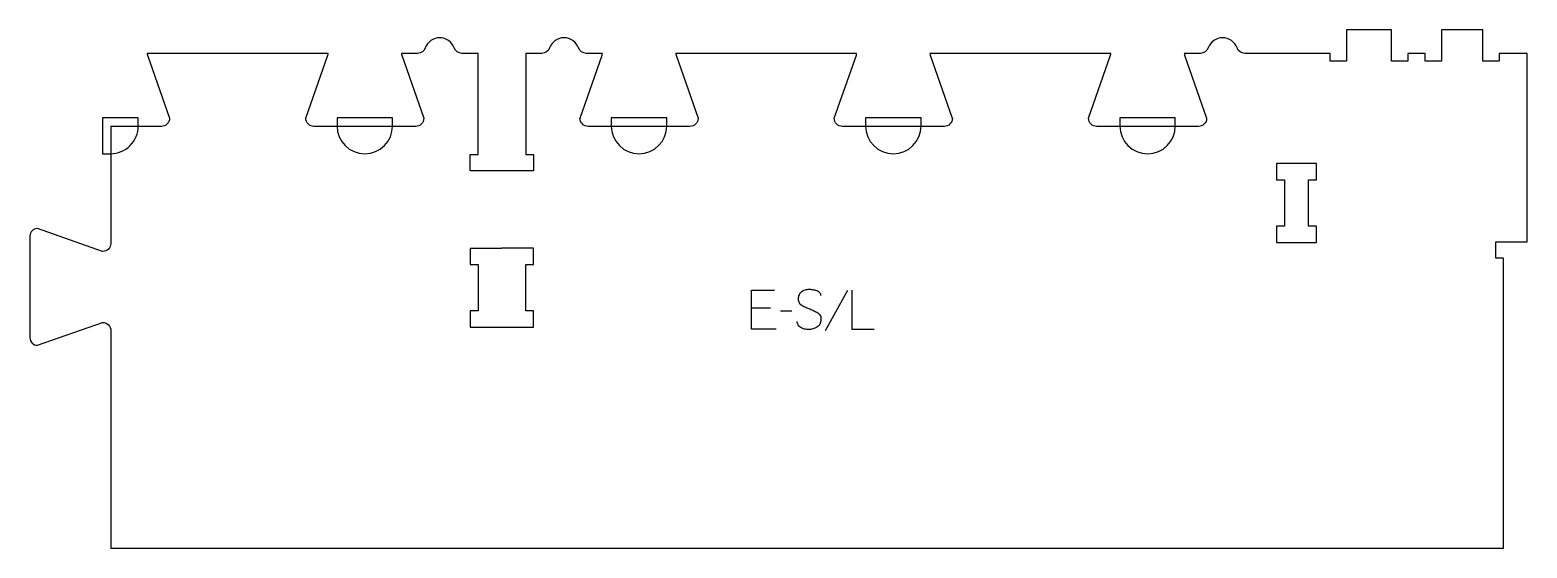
# Model space of a CAD drawing. Extents: x 0 to 1147, y 0 to 398.
import ezdxf

# ---------------------------------------------------------------- set-up
doc = ezdxf.new("R2010")
doc.units = 0
for name, color, linetype in [('1_ANYTOOL_1MMDEEP_LABELS_S', 2, 'CONTINUOUS'), ('3_ANYTOOL_CUTTHROUGH_INSID', 4, 'CONTINUOUS'), ('4_ANYTOOL_CUTTHROUGH_OUTSI', 5, 'CONTINUOUS'), ('5_ANYTOOL_HALF_MILL_9MM_IN', 3, 'CONTINUOUS')]:
    doc.layers.add(name, color=color, linetype=linetype)

msp = doc.modelspace()

# ---------------------------------------------------------------- linework, layer by layer
at = {"layer": '1_ANYTOOL_1MMDEEP_LABELS_S'}
for p, q in [((626.650317, 197.503075), (609.464603, 166.731646)), ((567.593174, 184.045932), (552.936032, 184.045932)), ((584.093174, 181.860218), (575.30746, 181.774504))]:
    msp.add_line(p, q, dxfattribs=at)
for points in [[(571.878889, 167.974504), (552.936032, 167.974504), (552.936032, 197.974504), (570.764603, 197.974504)], [(630.078889, 197.974504), (630.078889, 167.974504), (647.178889, 167.974504)]]:
    msp.add_lwpolyline(points, dxfattribs=at)
msp.add_lwpolyline([(606.336032, 193.388789, 0.071867), (606.142918, 194.725396, 0.100684), (605.516389, 195.906646, 0.047558), (605.041835, 196.383097, 0.038563), (604.491835, 196.771825, 0.037928), (603.794647, 197.119293, 0.026634), (603.05746, 197.374504, 0.028461), (600.034127, 198.060486, 0.041577), (596.950317, 198.317361, 0.036938), (595.447957, 198.206221, 0.041531), (593.98246, 197.862004, 0.041583), (592.605083, 197.284795, 0.038125), (591.336032, 196.495932, 0.057611), (590.265879, 195.504028, 0.065808), (589.471746, 194.283432, 0.06469), (588.99425, 192.823877, 0.046778), (588.850317, 191.288789, 0.052235), (589.012673, 189.738947, 0.075448), (589.55746, 188.288789, 0.076671), (590.473552, 187.115737, 0.061023), (591.678889, 186.231646, 0.021951), (594.707743, 184.704301, 0.018213), (597.850317, 183.424504, -0.02405), (600.951802, 182.119041, -0.02981), (603.893174, 180.488789, -0.068439), (605.034476, 179.522859, -0.079282), (605.843174, 178.270932, -0.076308), (606.268174, 176.69225, -0.047772), (606.293174, 175.045932, -0.046243), (605.99994, 173.364973, -0.06359), (605.350317, 171.794146, -0.064671), (604.377493, 170.509957, -0.057073), (603.121746, 169.495932, -0.067522), (600.153437, 168.133022, -0.070793), (596.928889, 167.631646, -0.064027), (593.789874, 167.994161, -0.070447), (590.864603, 169.174504, -0.054374), (589.706186, 170.024136, -0.074742), (588.80746, 171.135218, -0.075199), (588.284453, 172.441596, -0.057737), (588.121746, 173.845932)], format="xyb", dxfattribs=at)
at = {"layer": '3_ANYTOOL_CUTTHROUGH_INSID'}
for points in [[(979.999733, 247), (979.999733, 282.5), (985.999733, 282.5), (985.999733, 295), (955.499733, 295), (955.499733, 282.5), (961.499733, 282.5), (961.499733, 247), (955.499733, 247), (955.499733, 234.5), (985.999733, 234.5), (985.999733, 247)], [(361.499733, 229.920062), (337.499733, 229.920062), (337.499733, 217.420062), (343.499733, 217.420062), (343.499733, 182), (337.499733, 182), (337.499733, 169.5), (337.749733, 169.5), (361.749733, 169.5), (385.749733, 169.5), (385.999733, 169.5), (385.999733, 182), (379.999733, 182), (379.999733, 217.5), (385.999733, 217.5), (385.999733, 230), (361.499733, 230)]]:
    msp.add_lwpolyline(points, close=True, dxfattribs=at)
at = {"layer": '4_ANYTOOL_CUTTHROUGH_OUTSI'}
msp.add_lwpolyline([(331.095295, 379.5, -0.317837), (325.202739, 383.666667, 0.707107), (303.046726, 383.666667, -0.317837), (297.15417, 379.5), (284.75517, 379.5, 0.061784), (284.990164, 378.10513), (301.885697, 329.832588, -0.084368), (301.899733, 329.75, -0.414214), (295.649733, 323.5), (217.649733, 323.5, -0.414214), (211.399733, 329.75, -0.084368), (211.413768, 329.832588), (228.312881, 378.116195, 0.061178), (228.544295, 379.5), (89.85517, 379.5, 0.061784), (90.090164, 378.10513), (106.985697, 329.832588, -0.084368), (106.999733, 329.75, -0.414214), (100.749733, 323.5), (61.999733, 323.5), (61.999727, 233.773532, -0.411451), (55.75, 227.581361, -0.084369), (55.667412, 227.595396), (5.707953, 245.081348, 0.412073), (0, 239.331501), (0, 161.331501, 0.412073), (5.707953, 155.581655), (55.667412, 173.067606, -0.084369), (55.75, 173.081642, -0.414214), (62, 166.831642), (61.999733, 0), (1129.499733, 0), (1129.499733, 222.5), (1123.749733, 222.5, -0.414214), (1123.499733, 222.75), (1123.499733, 234.75, -0.414214), (1123.749733, 235), (1147.499733, 235), (1147.499733, 379.5), (1125.999733, 379.5), (1125.999733, 373.75, -0.414214), (1125.749733, 373.5), (1113.749733, 373.5, -0.414214), (1113.499733, 373.75), (1113.499733, 397.5), (1081.910733, 397.5), (1081.910733, 373.75, -0.414214), (1081.660733, 373.5), (1069.660733, 373.5, -0.414214), (1069.410733, 373.75), (1069.410733, 379.5), (1055.999733, 379.5), (1055.999733, 373.75, -0.414214), (1055.749733, 373.5), (1043.749733, 373.5, -0.414214), (1043.499733, 373.75), (1043.499733, 397.5), (1008.999733, 397.5), (1008.999733, 373.75, -0.414214), (1008.749733, 373.5), (996.749733, 373.5, -0.414214), (996.499733, 373.75), (996.499733, 379.5), (977.406995, 379.5), (943.749733, 379.5), (931.095295, 379.5, -0.317837), (925.202739, 383.666667, 0.707107), (903.046726, 383.666667, -0.317837), (897.15417, 379.5), (884.75517, 379.5, 0.061784), (884.990164, 378.10513), (901.885697, 329.832588, -0.084368), (901.899733, 329.75, -0.414214), (895.649733, 323.5), (817.649733, 323.5, -0.414214), (811.399733, 329.75, -0.084368), (811.413768, 329.832588), (828.312881, 378.116195, 0.061178), (828.544295, 379.5), (689.85517, 379.5, 0.061784), (690.090164, 378.10513), (706.985697, 329.832588, -0.084368), (706.999733, 329.75, -0.414214), (700.749733, 323.5), (622.749733, 323.5, -0.414214), (616.499733, 329.75, -0.084368), (616.513768, 329.832588), (633.412881, 378.116195, 0.061178), (633.644295, 379.5), (494.95517, 379.5, 0.061784), (495.190164, 378.10513), (512.085697, 329.832588, -0.084368), (512.099733, 329.75, -0.414214), (505.849733, 323.5), (427.849733, 323.5, -0.414214), (421.599733, 329.75, -0.084368), (421.613768, 329.832588), (438.512881, 378.116195, 0.061178), (438.744295, 379.5), (426.345295, 379.5, -0.317837), (420.452739, 383.666667, 0.707107), (398.296726, 383.666667, -0.317837), (392.40417, 379.5), (379.999733, 379.5), (379.999733, 302), (385.749733, 302, -0.414214), (385.999733, 301.75), (385.999733, 289.75, -0.414214), (385.749733, 289.5), (361.749733, 289.499996), (337.749733, 289.499996, -0.414214), (337.499733, 289.749996), (337.499733, 301.749996, -0.414214), (337.749733, 301.999996), (343.499733, 301.999996), (343.499733, 379.5)], format="xyb", close=True, dxfattribs=at)
at = {"layer": '5_ANYTOOL_HALF_MILL_9MM_IN'}
for points in [[(61.749733, 302.5, 0.414214), (82.999733, 323.75), (82.999733, 330), (55.499733, 330), (55.499733, 302.5)], [(235.399735, 323.74, 0.999765), (277.899733, 323.75), (277.899733, 330), (235.399733, 330)], [(445.599733, 323.75, 1), (488.099733, 323.75), (488.099733, 330), (445.599733, 330)], [(640.499733, 324), (640.499733, 323.75, 1), (682.999733, 323.75), (682.999733, 330), (640.499733, 330)], [(835.399733, 324), (835.399733, 323.75, 1), (877.899733, 323.75), (877.899733, 330), (835.399733, 330)]]:
    msp.add_lwpolyline(points, format="xyb", close=True, dxfattribs=at)

doc.saveas('drawing.dxf')
